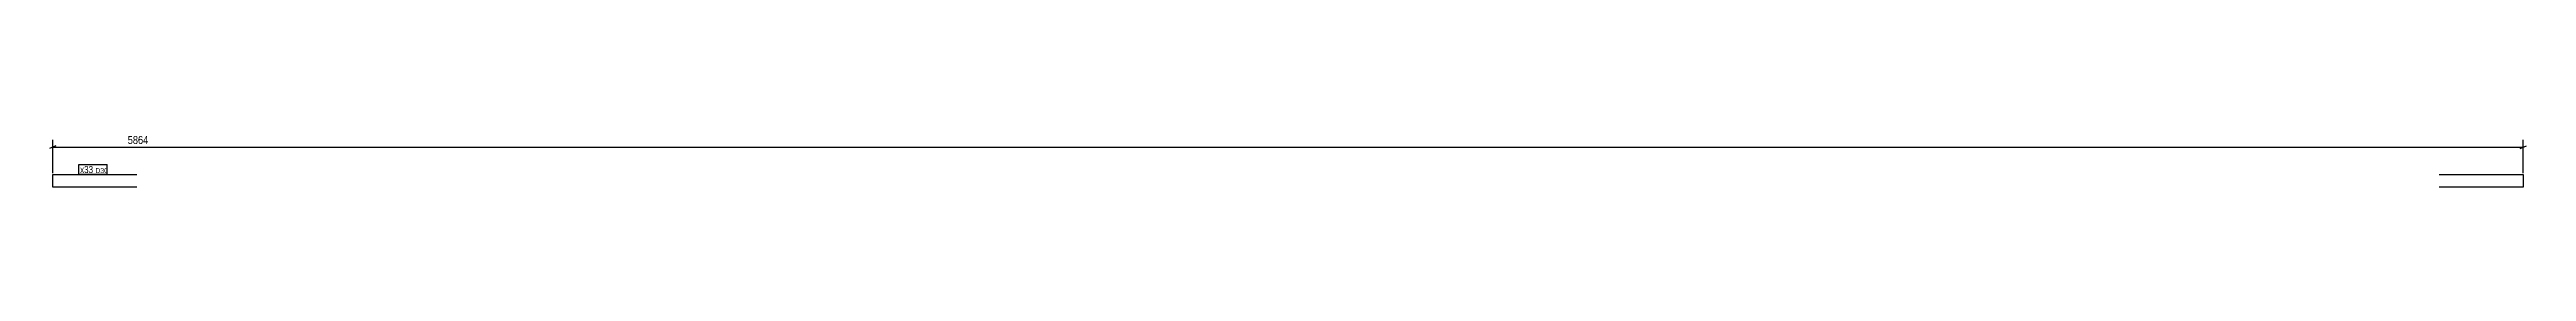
# Model space of a CAD drawing. Header units: millimetres. Extents: x 15 to 5894, y 15 to 142.
import ezdxf

# ---------------------------------------------------------------- set-up
doc = ezdxf.new("R2010")
doc.units = ezdxf.units.MM
for name, color, linetype in [('MÅLSÆTNING', 7, 'Continuous'), ('STÅL', 7, 'Continuous'), ('TEKST', 7, 'Continuous')]:
    doc.layers.add(name, color=color, linetype=linetype)
doc.styles.add('Arial Narrow', font='ARIALN.TTF', dxfattribs={"height": 0.2})

msp = doc.modelspace()

# ---------------------------------------------------------------- linework, layer by layer
at = {"layer": 'MÅLSÆTNING', "color": 7, "linetype": 'Continuous'}
for p, q in [((22.5, 48), (22.5, 127.7)), ((5886.1, 48), (5886.1, 127.7)), ((30, 113), (15, 107)), ((22.5, 110), (5886.1, 110)), ((5878.6, 107), (5893.6, 113))]:
    msp.add_line(p, q, dxfattribs=at)
at = {"layer": 'STÅL', "color": 2, "linetype": 'Continuous'}
for p, q in [((22.5, 45), (222.5, 45)), ((22.5, 15), (22.5, 45)), ((222.5, 15), (22.5, 15)), ((5686.1, 45), (5886.1, 45)), ((5886.1, 15), (5686.1, 15)), ((5886.1, 45), (5886.1, 43)), ((5886.1, 43), (5886.1, 15))]:
    msp.add_line(p, q, dxfattribs=at)

# ---------------------------------------------------------------- next in the draw order: wipeouts: each hides what was drawn before it
at = {"color": 0}
for points, layer in [([(5712, 113.7), (5712, 141.7), (196.6, 141.7), (196.6, 113.7)], 'MÅLSÆTNING'), ([(118.4, 48.5), (118.4, 66), (87.5, 66), (87.5, 48.5)], 'TEKST')]:
    msp.add_wipeout(points, dxfattribs=at).dxf.layer = layer

# ---------------------------------------------------------------- next in the draw order: texts
at = {"layer": 'MÅLSÆTNING', "color": 3, "style": 'Arial Narrow'}
msp.add_text('5864', height=19.09, dxfattribs=at).set_placement((200.6, 117.7))

# ---------------------------------------------------------------- next in the draw order: wipeouts: each hides what was drawn before it
at = {"color": 0}
msp.add_wipeout([(118.4, 48.5), (118.4, 66), (87.5, 66), (87.5, 48.5)], dxfattribs=at).dxf.layer = 'TEKST'

# ---------------------------------------------------------------- next in the draw order: linework, layer by layer
at = {"layer": 'TEKST', "color": 7, "linetype": 'Continuous'}
msp.add_line((84.5, 45.5), (84.5, 69), dxfattribs=at)

# ---------------------------------------------------------------- next in the draw order: wipeouts: each hides what was drawn before it
at = {"color": 0}
msp.add_wipeout([(148.8, 48.5), (148.8, 61), (123.7, 61), (123.7, 48.5)], dxfattribs=at).dxf.layer = 'TEKST'

# ---------------------------------------------------------------- next in the draw order: wipeouts: each hides what was drawn before it
msp.add_wipeout([(148.8, 48.5), (148.8, 61), (123.7, 61), (123.7, 48.5)], dxfattribs=at).dxf.layer = 'TEKST'

# ---------------------------------------------------------------- next in the draw order: linework, layer by layer
at = {"layer": 'TEKST', "color": 7, "linetype": 'Continuous'}
for p, q in [((84.5, 69), (151.8, 69)), ((151.8, 45.5), (151.8, 69)), ((84.5, 45.5), (151.8, 45.5))]:
    msp.add_line(p, q, dxfattribs=at)

# ---------------------------------------------------------------- next in the draw order: texts
at = {"layer": 'TEKST', "color": 3, "style": 'Arial Narrow'}
for s, height, p in [('x33', 16.7, (87.5, 48.5)), ('D30', 11.93, (123.7, 48.5))]:
    msp.add_text(s, height=height, dxfattribs=at).set_placement(p)

doc.saveas('drawing.dxf')
